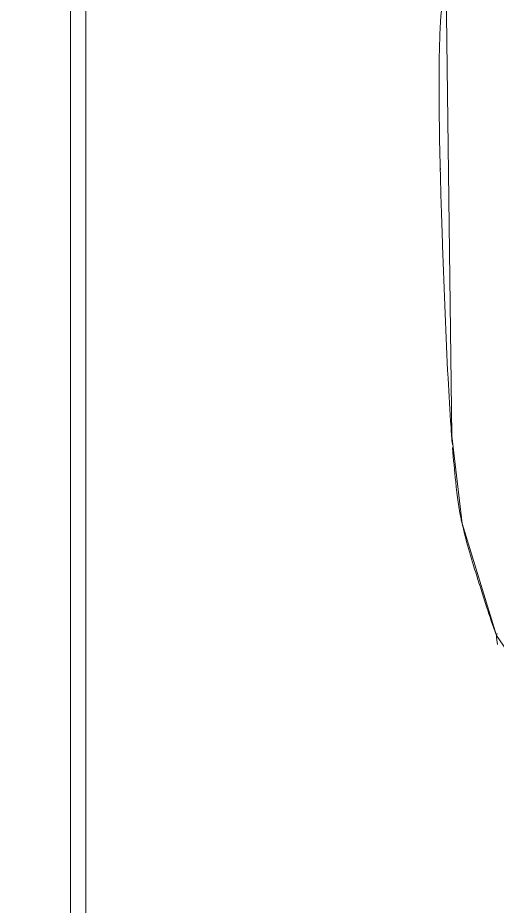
# Model space of a CAD drawing. Header units: metres. Extents: x -13316 to 152404, y -3899 to 30226.
# Drawn here: x 114031.7 to 114093.8, y 3085.9 to 3201 of the extents above; entities that cross this region are included whole.
import ezdxf
from ezdxf.xclip import XClip

# ---------------------------------------------------------------- set-up
doc = ezdxf.new("R2010")
doc.units = ezdxf.units.M
doc.header["$LTSCALE"] = 100
doc.header["$MEASUREMENT"] = 0
doc.header["$XCLIPFRAME"] = 0
doc.layers.get('0').update_dxf_attribs({"color": 9, "lineweight": 9})
for name, color, linetype, lineweight in [('04', 9, 'Continuous', 9), ('06B', 9, 'Continuous', 9), ('06D', 9, 'Continuous', 9), ('40M', 9, 'Continuous', 9)]:
    doc.layers.add(name, color=color, linetype=linetype, lineweight=lineweight)

# ---------------------------------------------------------------- blocks, each defined once
blk = doc.blocks.new('p-araba-polo')
blk.add_line((0.3189, -0.7483), (0.328, -0.7495))
for points, degree in [([(0.328, -0.7495), (0.3299, -0.7499), (0.3326, -0.7491), (0.3334, -0.7485)], 3), ([(0.5299, -0.8023), (0.5443, -0.8039), (0.5588, -0.8052), (0.5741, -0.8064)], 3), ([(0.7638, -0.8164), (0.7637, -0.8164), (0.7637, -0.8163), (0.7636, -0.8162), (0.7635, -0.8161), (0.7634, -0.8159)], 5), ([(0.7638, -0.8164), (0.7637, -0.8164), (0.7637, -0.8163), (0.7636, -0.8162), (0.7635, -0.8161), (0.7634, -0.8159)], 5), ([(0.9357, -0.8222), (0.9352, -0.8222), (0.9348, -0.8222), (0.9343, -0.8222)], 3), ([(0.9453, -0.8224), (0.9455, -0.8224), (0.9457, -0.8224), (0.9459, -0.8223), (0.9461, -0.8222), (0.9463, -0.8221)], 5), ([(0.9453, -0.8224), (0.9455, -0.8224), (0.9457, -0.8224), (0.9459, -0.8223), (0.9461, -0.8222), (0.9463, -0.8221)], 5), ([(1.0811, -0.8236), (1.0881, -0.8235), (1.0946, -0.8233), (1.1009, -0.8231)], 3), ([(1.1004, -0.8231), (1.1009, -0.8231), (1.1013, -0.8231), (1.1018, -0.8231), (1.1022, -0.823), (1.1026, -0.8229)], 5), ([(1.1026, -0.8229), (1.1022, -0.823), (1.1018, -0.8231), (1.1013, -0.8231), (1.1009, -0.8231), (1.1004, -0.8231)], 5), ([(1.1014, -0.8231), (1.1013, -0.8231), (1.1011, -0.8231), (1.101, -0.8231), (1.1008, -0.8231), (1.1007, -0.8231), (1.1006, -0.8231), (1.1004, -0.8231)], 7), ([(1.1004, -0.8231), (1.1008, -0.8231), (1.1011, -0.8231), (1.1015, -0.8231)], 3), ([(1.1009, -0.8231), (1.1242, -0.8223), (1.1443, -0.821), (1.1589, -0.8187)], 3)]:
    blk.add_open_spline(points, degree=degree)
for points, degree, knots in [([(0.3308, -0.7495), (0.3436, -0.7542), (0.3636, -0.7609), (0.3938, -0.7706), (0.4254, -0.7806), (0.4544, -0.789), (0.4711, -0.793), (0.4757, -0.7941)], 3, [0, 0, 0, 0, 0.260213, 0.420209, 0.662967, 0.897224, 1, 1, 1, 1]), ([(0.4758, -0.7941), (0.4779, -0.7946), (0.4931, -0.7978), (0.5106, -0.8003), (0.5297, -0.8023)], 3, [0, 0, 0, 0, 0.124213, 1, 1, 1, 1]), ([(0.578, -0.8067), (0.5852, -0.8073), (0.6136, -0.8094), (0.6943, -0.8142), (0.7938, -0.8181), (0.9022, -0.8216), (0.9869, -0.8238), (1.0486, -0.8241), (1.0808, -0.8236)], 3, [0, 0, 0, 0, 0.049552, 0.182368, 0.511137, 0.607099, 0.78604, 1, 1, 1, 1]), ([(0.5894, -0.8074), (0.5894, -0.8074), (0.5894, -0.8074), (0.5894, -0.8074), (0.5894, -0.8074), (0.5894, -0.8074), (0.5894, -0.8074), (0.5894, -0.8074), (0.5894, -0.8074), (0.5894, -0.8074), (0.5894, -0.8074), (0.5894, -0.8074), (0.5894, -0.8074), (0.5894, -0.8074), (0.5894, -0.8074)], 7, [0, 0, 0, 0, 0, 0, 0, 0, 1, 1, 1, 1, 1, 1, 1, 1, 1, 1, 1, 1, 1, 1, 1])]:
    blk.add_open_spline(points, degree=degree, knots=knots)
at = {"layer": '40M'}
blk.add_lwpolyline([(1.4623, 0.8171), (0.9458, 0.8223), (0.578, 0.8067), (0.3308, 0.7495), (0.3178, 0.7481), (0.2298, 0.7039), (0.1529, 0.6267), (0.0785, 0.486), (0.0318, 0.348), (0.0198, 0.2967), (0.0036, 0.1306), (0.0036, -0.1306), (0.0165, -0.267), (0.042, -0.3799), (0.0751, -0.4781), (0.1529, -0.6267), (0.3308, -0.7495), (0.4757, -0.7941), (0.5894, -0.8074), (1.2716, -0.8161)], dxfattribs=at)
blk = doc.blocks.new('pergolecatikati_krtrevizegorunus')
at = {"layer": '06B'}
blk.add_lwpolyline([(-30, 450), (-30, 380), (-800, 380), (-800, 450)], close=True, dxfattribs=at)
blk = doc.blocks.new('p-cati_vw')
at = {"layer": '06D'}
for points in [[(555.51, -2760), (555.51, -2510), (55.51, -2510), (55.51, -2760)], [(555.51, -2760), (555.51, -3010), (55.51, -3010), (55.51, -2760)]]:
    blk.add_lwpolyline(points, close=True, dxfattribs=at)
at = {"layer": '04'}
ref = blk.add_blockref('p-araba-polo', (515.75, -2629.81), dxfattribs=dict(at, xscale=-100, yscale=100, zscale=100, rotation=1.082915e-10))
XClip(ref).set_block_clipping_path([(-0.0924763951, -0.9835002962), (4.0650970395, 0.9845199444)])
at = {"layer": '06B', "rotation": 1.082915e-10}
blk.add_blockref('pergolecatikati_krtrevizegorunus', (890.51, -3138), dxfattribs=at)

msp = doc.modelspace()

# ---------------------------------------------------------------- block references
at = {"layer": '06D', "rotation": 269.9999999998917}
msp.add_blockref('p-cati_vw', (116798.49, 3603.68), dxfattribs=at)

doc.saveas('drawing.dxf')
